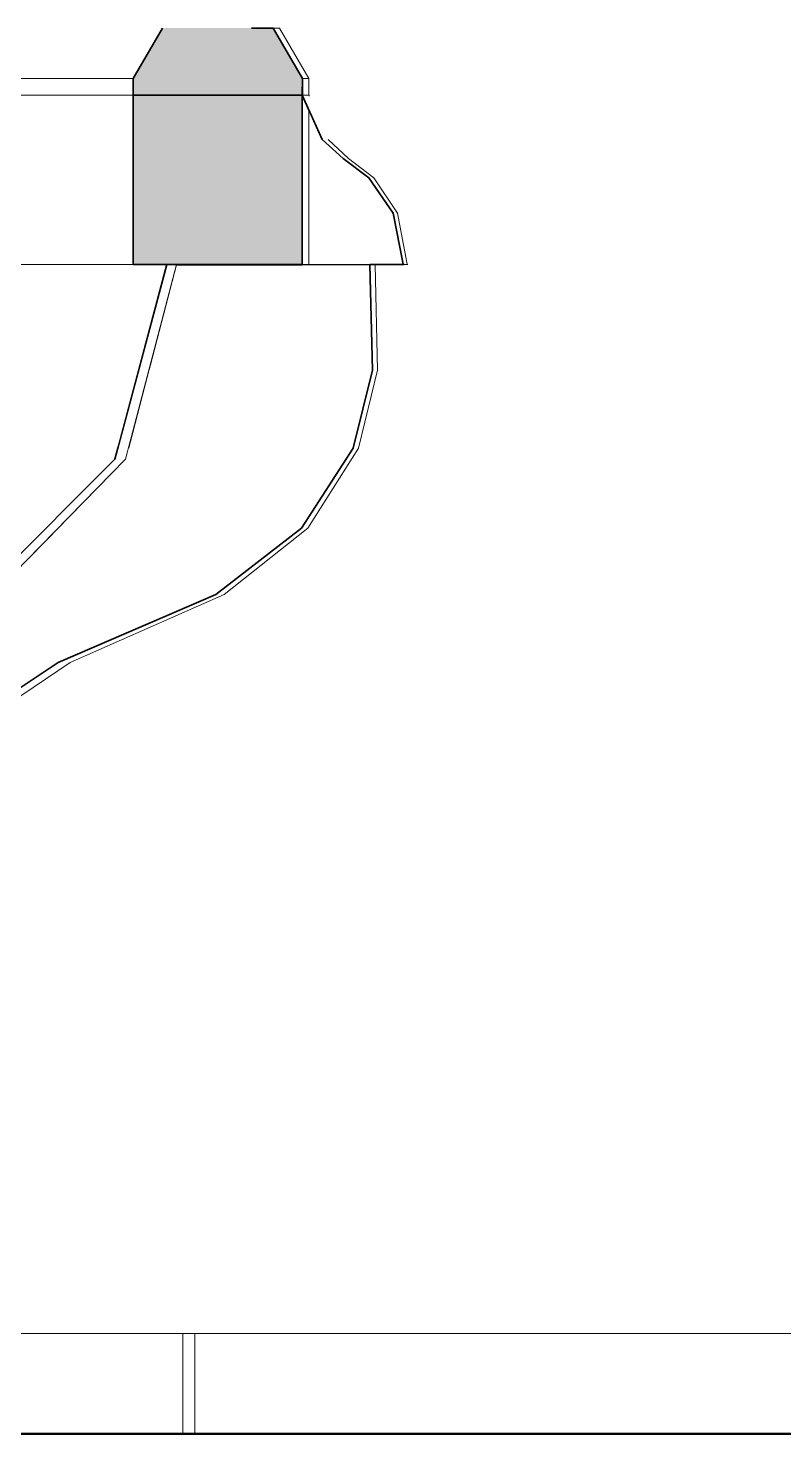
# Model space of a CAD drawing. Header units: millimetres. Extents: x -46169 to 237885, y -84465 to 18123.
# Drawn here: x 174065.5 to 174291.4, y -84332.6 to -83912.6 of the extents above; entities that cross this region are included whole.
import ezdxf

# ---------------------------------------------------------------- set-up
doc = ezdxf.new("R2010")
doc.units = ezdxf.units.MM
doc.header["$MEASUREMENT"] = 0
doc.linetypes.add('Wipeout_Contour', pattern=[1000, 0, -1000])
doc.layers.add('0_Pen_No__85', color=8, linetype='Continuous', lineweight=20)
for name, color, linetype in [('New_A-20-M_Floor_Slab', 7, 'Continuous'), ('New_A-25-M_Wall_Ext', 7, 'Continuous'), ('New_A-35-M_FFE_Sanitary', 7, 'Continuous')]:
    doc.layers.add(name, color=color, linetype=linetype)
for name, color, linetype, lineweight, true_color in [('New_A-20-M_Floor_Slab_Pen_No__29', 7, 'Continuous', 50, 0x2a2a2a), ('New_A-25-M_Wall_Ext_Pen_No__104', 7, 'Continuous', 15, 0xa6a6a6), ('New_A-25-M_Wall_Ext_Pen_No__44', 7, 'Continuous', 35, 0x444444), ('New_A-25-M_Wall_Ext_Pen_No__75', 7, 'Continuous', 20, 0x606060), ('New_A-35-M_FFE_Sanitary_Pen_No__64', 7, 'Continuous', 20, 0x606060)]:
    doc.layers.add(name, color=color, linetype=linetype, lineweight=lineweight, true_color=true_color)

# ---------------------------------------------------------------- blocks, each defined once
blk = doc.blocks.new('Section Elem_189_3', base_point=(129666.67, -84332.61))
at = {"color": 254, "linetype": 'Wipeout_Contour', "lineweight": 0, "ltscale": 773659.305061}
blk.add_wipeout([(174025.19, -84332.61), (174111.77, -84332.61), (174111.77, -84302.61), (174025.19, -84302.61)], dxfattribs=at).dxf.layer = 'New_A-35-M_FFE_Sanitary'
at = {"color": 254, "linetype": 'Wipeout_Contour', "lineweight": 0, "ltscale": 773821.658761}
blk.add_wipeout([(174111.77, -84332.61), (174115.39, -84332.61), (174115.39, -84302.61), (174111.77, -84302.61)], dxfattribs=at).dxf.layer = 'New_A-35-M_FFE_Sanitary'
at = {"layer": 'New_A-35-M_FFE_Sanitary_Pen_No__64', "linetype": 'Continuous'}
for p, q in [((174111.77, -84332.61), (174111.77, -84302.61)), ((174115.39, -84332.61), (174115.39, -84302.61))]:
    blk.add_line(p, q, dxfattribs=at)
blk = doc.blocks.new('Section Elem_195_3', base_point=(129666.67, -84332.61))
at = {"layer": 'New_A-35-M_FFE_Sanitary_Pen_No__64', "linetype": 'Continuous'}
blk.add_line((173860.68, -84302.61), (174420.37, -84302.61), dxfattribs=at)
blk = doc.blocks.new('Section Elem_246_3', base_point=(129666.67, -84332.61))
at = {"color": 254, "linetype": 'Wipeout_Contour', "lineweight": 0, "ltscale": 772942.077071}
blk.add_wipeout([(174009.35, -83983.22), (174077.02, -83983.22), (174077.02, -83932.64), (174009.35, -83932.64)], dxfattribs=at).dxf.layer = 'New_A-25-M_Wall_Ext'
at = {"color": 254, "linetype": 'Wipeout_Contour', "lineweight": 0, "ltscale": 773323.250878}
blk.add_wipeout([(174147.49, -83932.66), (174147.49, -83983.22), (174149.41, -83983.22), (174149.41, -83936.96)], dxfattribs=at).dxf.layer = 'New_A-25-M_Wall_Ext'
at = {"color": 254, "linetype": 'Wipeout_Contour', "lineweight": 0, "ltscale": 773099.559637}
blk.add_wipeout([(174077.02, -83983.22), (174096.77, -83983.22), (174096.77, -83932.64), (174077.02, -83932.64)], dxfattribs=at).dxf.layer = 'New_A-25-M_Wall_Ext'
at = {"color": 254, "linetype": 'Wipeout_Contour', "lineweight": 0, "ltscale": 773281.662587}
blk.add_wipeout([(174149.5, -83932.74), (174149.41, -83932.65), (174149.41, -83932.66), (174149.45, -83932.74)], dxfattribs=at).dxf.layer = 'New_A-25-M_Wall_Ext'
at = {"color": 254, "linetype": 'Wipeout_Contour', "lineweight": 0, "ltscale": 773304.755258}
blk.add_wipeout([(174149.41, -83936.96), (174149.41, -83944.96), (174149.85, -83945.88), (174153.4, -83945.88)], dxfattribs=at).dxf.layer = 'New_A-25-M_Wall_Ext'
at = {"color": 254, "linetype": 'Wipeout_Contour', "lineweight": 0, "ltscale": 773047.746562}
blk.add_wipeout([(174036.75, -83998.79), (174065.55, -84017.09), (174074.42, -83983.22), (174040.83, -83983.22)], dxfattribs=at).dxf.layer = 'New_A-25-M_Wall_Ext'
at = {"color": 254, "linetype": 'Wipeout_Contour', "lineweight": 0, "ltscale": 773135.445564}
blk.add_wipeout([(174096.77, -83932.64), (174096.77, -83983.22), (174096.94, -83983.22), (174096.94, -83932.64)], dxfattribs=at).dxf.layer = 'New_A-25-M_Wall_Ext'
at = {"color": 254, "linetype": 'Wipeout_Contour', "lineweight": 0, "ltscale": 579960.805054}
blk.add_wipeout([(174149.5, -83932.74), (174149.45, -83932.74), (174149.54, -83932.96)], dxfattribs=at).dxf.layer = 'New_A-25-M_Wall_Ext'
at = {"color": 254, "linetype": 'Wipeout_Contour', "lineweight": 0, "ltscale": 579978.552642}
blk.add_wipeout([(174149.85, -83945.88), (174149.41, -83944.96), (174149.41, -83945.88)], dxfattribs=at).dxf.layer = 'New_A-25-M_Wall_Ext'
at = {"color": 254, "linetype": 'Wipeout_Contour', "lineweight": 0, "ltscale": 773087.132728}
blk.add_wipeout([(174096.95, -83927.61), (174096.78, -83927.61), (174096.78, -83932.61), (174096.95, -83932.61)], dxfattribs=at).dxf.layer = 'New_A-25-M_Wall_Ext'
at = {"color": 254, "linetype": 'Wipeout_Contour', "lineweight": 0, "ltscale": 773327.828519}
blk.add_wipeout([(174153.4, -83945.88), (174149.85, -83945.88), (174155.76, -83951.61), (174159.68, -83951.61)], dxfattribs=at).dxf.layer = 'New_A-25-M_Wall_Ext'
at = {"color": 254, "linetype": 'Wipeout_Contour', "lineweight": 0, "ltscale": 773158.104461}
blk.add_wipeout([(174065.55, -84017.09), (174085.82, -84031.42), (174098.44, -83983.22), (174074.42, -83983.22)], dxfattribs=at).dxf.layer = 'New_A-25-M_Wall_Ext'
at = {"layer": 'New_A-25-M_Wall_Ext_Pen_No__75', "linetype": 'Continuous'}
blk.add_line((174009.35, -83983.22), (174077.02, -83983.22), dxfattribs=at)
at = {"color": 254, "linetype": 'Wipeout_Contour', "lineweight": 0, "ltscale": 773051.238772}
blk.add_wipeout([(174077.03, -83932.61), (174096.78, -83932.61), (174096.78, -83927.61), (174077.03, -83927.61)], dxfattribs=at).dxf.layer = 'New_A-25-M_Wall_Ext'
at = {"color": 254, "linetype": 'Wipeout_Contour', "lineweight": 0, "ltscale": 773315.785644}
blk.add_wipeout([(174149.85, -83945.88), (174149.41, -83945.88), (174149.41, -83951.61), (174155.76, -83951.61)], dxfattribs=at).dxf.layer = 'New_A-25-M_Wall_Ext'
at = {"color": 254, "linetype": 'Wipeout_Contour', "lineweight": 0, "ltscale": 773147.785089}
blk.add_wipeout([(174041.31, -84041.89), (174051.33, -84066.7), (174085.82, -84031.42), (174065.55, -84017.09)], dxfattribs=at).dxf.layer = 'New_A-25-M_Wall_Ext'
at = {"layer": 'New_A-25-M_Wall_Ext_Pen_No__75', "linetype": 'Continuous'}
for p, q in [((174096.77, -83932.64), (174096.94, -83932.64)), ((174096.78, -83932.61), (174096.95, -83932.61))]:
    blk.add_line(p, q, dxfattribs=at)
at = {"color": 254, "linetype": 'Wipeout_Contour', "lineweight": 0, "ltscale": 773085.299887}
blk.add_wipeout([(174105.24, -83912.61), (174096.78, -83927.61), (174096.95, -83927.61), (174105.71, -83912.61)], dxfattribs=at).dxf.layer = 'New_A-25-M_Wall_Ext'
at = {"color": 254, "linetype": 'Wipeout_Contour', "lineweight": 0, "ltscale": 772893.730588}
blk.add_wipeout([(174009.35, -83932.61), (174077.03, -83932.61), (174077.03, -83927.61), (174009.35, -83927.61)], dxfattribs=at).dxf.layer = 'New_A-25-M_Wall_Ext'
at = {"color": 254, "linetype": 'Wipeout_Contour', "lineweight": 0, "ltscale": 773362.16137}
blk.add_wipeout([(174159.68, -83951.61), (174155.76, -83951.61), (174162.95, -83957.37), (174167.33, -83957.37)], dxfattribs=at).dxf.layer = 'New_A-25-M_Wall_Ext'
at = {"color": 254, "linetype": 'Wipeout_Contour', "lineweight": 0, "ltscale": 773220.745986}
blk.add_wipeout([(174098.44, -83983.22), (174085.82, -84031.42), (174092.49, -84037.63), (174107.05, -83983.22)], dxfattribs=at).dxf.layer = 'New_A-25-M_Wall_Ext'
at = {"layer": 'New_A-25-M_Wall_Ext_Pen_No__75', "linetype": 'Continuous'}
for p, q in [((174009.35, -83932.61), (174077.03, -83932.61)), ((174009.35, -83932.64), (174077.02, -83932.64)), ((174077.02, -83932.64), (174096.77, -83932.64)), ((174077.03, -83932.61), (174096.78, -83932.61))]:
    blk.add_line(p, q, dxfattribs=at)
at = {"color": 254, "linetype": 'Wipeout_Contour', "lineweight": 0, "ltscale": 773047.067875}
blk.add_wipeout([(174077.03, -83927.61), (174096.78, -83927.61), (174105.24, -83912.61), (174083.14, -83912.61)], dxfattribs=at).dxf.layer = 'New_A-25-M_Wall_Ext'
at = {"color": 254, "linetype": 'Wipeout_Contour', "lineweight": 0, "ltscale": 773337.205962}
blk.add_wipeout([(174155.76, -83951.61), (174149.41, -83951.61), (174149.41, -83957.37), (174162.95, -83957.37)], dxfattribs=at).dxf.layer = 'New_A-25-M_Wall_Ext'
at = {"color": 254, "linetype": 'Wipeout_Contour', "lineweight": 0, "ltscale": 966523.091447}
blk.add_wipeout([(174085.82, -84031.42), (174051.33, -84066.7), (174053.87, -84079.04), (174091.48, -84041.4), (174092.49, -84037.63)], dxfattribs=at).dxf.layer = 'New_A-25-M_Wall_Ext'
at = {"layer": 'New_A-25-M_Wall_Ext_Pen_No__44', "linetype": 'Continuous'}
blk.add_line((174105.71, -83912.61), (174096.95, -83927.61), dxfattribs=at)
at = {"layer": 'New_A-25-M_Wall_Ext_Pen_No__75', "linetype": 'Continuous'}
blk.add_line((174096.95, -83927.61), (174096.78, -83927.61), dxfattribs=at)
at = {"color": 254, "linetype": 'Wipeout_Contour', "lineweight": 0, "ltscale": 772883.130694}
blk.add_wipeout([(174009.35, -83927.61), (174077.03, -83927.61), (174083.14, -83912.61), (174010.69, -83912.61)], dxfattribs=at).dxf.layer = 'New_A-25-M_Wall_Ext'
at = {"color": 254, "linetype": 'Wipeout_Contour', "lineweight": 0, "ltscale": 773402.32931}
blk.add_wipeout([(174167.33, -83957.37), (174162.95, -83957.37), (174169.77, -83967.87), (174174.59, -83967.87)], dxfattribs=at).dxf.layer = 'New_A-25-M_Wall_Ext'
at = {"color": 254, "linetype": 'Wipeout_Contour', "lineweight": 0, "ltscale": 773244.026469}
blk.add_wipeout([(174094.65, -84041.4), (174109.89, -83983.22), (174107.05, -83983.22), (174091.48, -84041.4)], dxfattribs=at).dxf.layer = 'New_A-25-M_Wall_Ext'
at = {"layer": 'New_A-25-M_Wall_Ext_Pen_No__44', "linetype": 'Continuous', "flags": 128}
blk.add_lwpolyline([(174096.95, -83927.61), (174096.94, -83932.64), (174096.94, -83983.22)], dxfattribs=at)
at = {"layer": 'New_A-25-M_Wall_Ext_Pen_No__75', "linetype": 'Continuous'}
for p, q in [((174077.03, -83927.61), (174009.35, -83927.61)), ((174096.78, -83927.61), (174077.03, -83927.61)), ((174077.02, -83983.22), (174096.77, -83983.22)), ((174096.77, -83983.22), (174096.94, -83983.22))]:
    blk.add_line(p, q, dxfattribs=at)
at = {"color": 254, "linetype": 'Wipeout_Contour', "lineweight": 0, "ltscale": 773363.773817}
blk.add_wipeout([(174149.41, -83967.87), (174169.77, -83967.87), (174162.95, -83957.37), (174149.41, -83957.37)], dxfattribs=at).dxf.layer = 'New_A-25-M_Wall_Ext'
at = {"color": 254, "linetype": 'Wipeout_Contour', "lineweight": 0, "ltscale": 773228.066353}
blk.add_wipeout([(174053.02, -84083.99), (174094.65, -84041.4), (174091.48, -84041.4), (174048.92, -84083.99)], dxfattribs=at).dxf.layer = 'New_A-25-M_Wall_Ext'
at = {"color": 254, "linetype": 'Wipeout_Contour', "lineweight": 0, "ltscale": 773442.655299}
blk.add_wipeout([(174174.59, -83967.87), (174169.77, -83967.87), (174172.61, -83983.14), (174177.61, -83983.14)], dxfattribs=at).dxf.layer = 'New_A-25-M_Wall_Ext'
at = {"color": 254, "linetype": 'Wipeout_Contour', "lineweight": 0, "ltscale": 773394.666569}
blk.add_wipeout([(174169.77, -83967.87), (174149.41, -83967.87), (174149.41, -83983.14), (174172.61, -83983.14)], dxfattribs=at).dxf.layer = 'New_A-25-M_Wall_Ext'
at = {"color": 254, "linetype": 'Wipeout_Contour', "lineweight": 0, "ltscale": 773461.595045}
blk.add_wipeout([(174172.61, -83983.14), (174172.8, -83983.22), (174177.81, -83983.22), (174177.61, -83983.14)], dxfattribs=at).dxf.layer = 'New_A-25-M_Wall_Ext'
at = {"color": 254, "linetype": 'Wipeout_Contour', "lineweight": 0, "ltscale": 773410.624576}
blk.add_wipeout([(174172.61, -83983.14), (174149.41, -83983.14), (174149.41, -83983.22), (174172.8, -83983.22)], dxfattribs=at).dxf.layer = 'New_A-25-M_Wall_Ext'
at = {"color": 254, "linetype": 'Wipeout_Contour', "lineweight": 0, "ltscale": 773472.881137}
blk.add_wipeout([(174177.61, -83983.14), (174177.81, -83983.22), (174179.07, -83983.22), (174178.87, -83983.14)], dxfattribs=at).dxf.layer = 'New_A-25-M_Wall_Ext'
at = {"color": 254, "linetype": 'Wipeout_Contour', "lineweight": 0, "ltscale": 773453.801199}
blk.add_wipeout([(174174.59, -83967.87), (174177.61, -83983.14), (174178.87, -83983.14), (174175.92, -83967.87)], dxfattribs=at).dxf.layer = 'New_A-25-M_Wall_Ext'
at = {"color": 254, "linetype": 'Wipeout_Contour', "lineweight": 0, "ltscale": 580080.789596}
blk.add_wipeout([(174169.18, -83983.22), (174169.18, -83983.32), (174169.28, -83983.32)], dxfattribs=at).dxf.layer = 'New_A-25-M_Wall_Ext'
at = {"layer": 'New_A-25-M_Wall_Ext_Pen_No__44', "linetype": 'Continuous'}
blk.add_line((174177.61, -83983.14), (174177.81, -83983.22), dxfattribs=at)
at = {"layer": 'New_A-25-M_Wall_Ext_Pen_No__75', "linetype": 'Continuous'}
for p in [(174178.87, -83983.14), (174177.81, -83983.22)]:
    blk.add_line(p, (174179.07, -83983.22), dxfattribs=at)
at = {"color": 254, "linetype": 'Wipeout_Contour', "lineweight": 0, "ltscale": 773413.106533}
blk.add_wipeout([(174167.33, -83957.37), (174174.59, -83967.87), (174175.92, -83967.87), (174168.82, -83957.37)], dxfattribs=at).dxf.layer = 'New_A-25-M_Wall_Ext'
at = {"color": 254, "linetype": 'Wipeout_Contour', "lineweight": 0, "ltscale": 773426.83984}
blk.add_wipeout([(174163.29, -83983.22), (174163.39, -83983.32), (174167.7, -83983.32), (174167.7, -83983.22)], dxfattribs=at).dxf.layer = 'New_A-25-M_Wall_Ext'
at = {"layer": 'New_A-25-M_Wall_Ext_Pen_No__75', "linetype": 'Continuous'}
blk.add_line((174175.92, -83967.87), (174178.87, -83983.14), dxfattribs=at)
at = {"color": 254, "linetype": 'Wipeout_Contour', "lineweight": 0, "ltscale": 773372.424296}
blk.add_wipeout([(174159.68, -83951.61), (174167.33, -83957.37), (174168.82, -83957.37), (174161.34, -83951.61)], dxfattribs=at).dxf.layer = 'New_A-25-M_Wall_Ext'
at = {"color": 254, "linetype": 'Wipeout_Contour', "lineweight": 0, "ltscale": 773353.254899}
blk.add_wipeout([(174126.81, -83983.22), (174126.88, -83983.32), (174163.39, -83983.32), (174163.29, -83983.22)], dxfattribs=at).dxf.layer = 'New_A-25-M_Wall_Ext'
at = {"layer": 'New_A-25-M_Wall_Ext_Pen_No__75', "linetype": 'Continuous'}
blk.add_line((174168.82, -83957.37), (174175.92, -83967.87), dxfattribs=at)
at = {"color": 254, "linetype": 'Wipeout_Contour', "lineweight": 0, "ltscale": 773337.614391}
blk.add_wipeout([(174153.4, -83945.88), (174159.68, -83951.61), (174161.34, -83951.61), (174155.19, -83945.88)], dxfattribs=at).dxf.layer = 'New_A-25-M_Wall_Ext'
at = {"color": 254, "linetype": 'Wipeout_Contour', "lineweight": 0, "ltscale": 773455.734137}
blk.add_wipeout([(174163.39, -83983.32), (174164.06, -84014.8), (174168.51, -84014.8), (174167.7, -83983.32)], dxfattribs=at).dxf.layer = 'New_A-25-M_Wall_Ext'
at = {"layer": 'New_A-25-M_Wall_Ext_Pen_No__75', "linetype": 'Continuous'}
blk.add_line((174161.34, -83951.61), (174168.82, -83957.37), dxfattribs=at)
at = {"color": 254, "linetype": 'Wipeout_Contour', "lineweight": 0, "ltscale": 966618.127455}
blk.add_wipeout([(174147.49, -83932.66), (174153.4, -83945.88), (174155.19, -83945.88), (174149.4, -83932.64), (174147.49, -83932.64)], dxfattribs=at).dxf.layer = 'New_A-25-M_Wall_Ext'
at = {"color": 254, "linetype": 'Wipeout_Contour', "lineweight": 0, "ltscale": 773381.895044}
blk.add_wipeout([(174126.88, -83983.32), (174127.38, -84014.8), (174164.06, -84014.8), (174163.39, -83983.32)], dxfattribs=at).dxf.layer = 'New_A-25-M_Wall_Ext'
at = {"color": 254, "linetype": 'Wipeout_Contour', "lineweight": 0, "ltscale": 580094.699607}
blk.add_wipeout([(174169.28, -83983.32), (174169.18, -83983.32), (174169.97, -84014.8)], dxfattribs=at).dxf.layer = 'New_A-25-M_Wall_Ext'
at = {"layer": 'New_A-25-M_Wall_Ext_Pen_No__75', "linetype": 'Continuous'}
for p, q in [((174149.41, -83983.22), (174149.41, -83936.96)), ((174155.19, -83945.88), (174161.34, -83951.61)), ((174147.49, -83983.22), (174149.41, -83983.22)), ((174163.29, -83983.22), (174149.41, -83983.22))]:
    blk.add_line(p, q, dxfattribs=at)
at = {"color": 254, "linetype": 'Wipeout_Contour', "lineweight": 0, "ltscale": 773273.048217}
blk.add_wipeout([(174147.51, -83932.61), (174149.42, -83932.61), (174149.42, -83927.61), (174147.51, -83927.61)], dxfattribs=at).dxf.layer = 'New_A-25-M_Wall_Ext'
at = {"color": 254, "linetype": 'Wipeout_Contour', "lineweight": 0, "ltscale": 773256.941587}
blk.add_wipeout([(174109.89, -83983.22), (174109.86, -83983.32), (174126.88, -83983.32), (174126.81, -83983.22)], dxfattribs=at).dxf.layer = 'New_A-25-M_Wall_Ext'
at = {"color": 254, "linetype": 'Wipeout_Contour', "lineweight": 0, "ltscale": 773494.486303}
blk.add_wipeout([(174158.57, -84038.12), (174162.68, -84038.12), (174168.51, -84014.8), (174164.06, -84014.8)], dxfattribs=at).dxf.layer = 'New_A-25-M_Wall_Ext'
at = {"layer": 'New_A-25-M_Wall_Ext_Pen_No__44', "linetype": 'Continuous'}
for p, q in [((174147.49, -83932.64), (174096.94, -83932.64)), ((174147.51, -83932.61), (174096.95, -83932.61))]:
    blk.add_line(p, q, dxfattribs=at)
at = {"layer": 'New_A-25-M_Wall_Ext_Pen_No__75', "linetype": 'Continuous'}
for p, q in [((174147.49, -83932.64), (174149.41, -83932.64)), ((174147.51, -83932.61), (174149.42, -83932.61)), ((174149.41, -83932.65), (174149.5, -83932.74)), ((174149.5, -83932.74), (174149.54, -83932.96))]:
    blk.add_line(p, q, dxfattribs=at)
at = {"color": 254, "linetype": 'Wipeout_Contour', "lineweight": 0, "ltscale": 773239.941619}
blk.add_wipeout([(174147.51, -83927.61), (174149.42, -83927.61), (174140.71, -83912.61), (174138.75, -83912.61)], dxfattribs=at).dxf.layer = 'New_A-25-M_Wall_Ext'
at = {"color": 254, "linetype": 'Wipeout_Contour', "lineweight": 0, "ltscale": 773421.951279}
blk.add_wipeout([(174127.38, -84014.8), (174123.27, -84038.12), (174158.57, -84038.12), (174164.06, -84014.8)], dxfattribs=at).dxf.layer = 'New_A-25-M_Wall_Ext'
at = {"layer": 'New_A-25-M_Wall_Ext_Pen_No__104', "linetype": 'Continuous'}
blk.add_hatch(color=256, dxfattribs=at).paths.add_polyline_path([(174147.51, -83932.61), (174147.51, -83927.61), (174138.75, -83912.61), (174105.71, -83912.61), (174096.95, -83927.61), (174096.95, -83932.61)])
at = {"layer": 'New_A-25-M_Wall_Ext_Pen_No__44', "linetype": 'Continuous'}
for q in [(174132.34, -83912.61), (174147.51, -83927.61)]:
    blk.add_line((174138.75, -83912.61), q, dxfattribs=at)
at = {"layer": 'New_A-25-M_Wall_Ext_Pen_No__44', "linetype": 'Continuous', "flags": 128}
blk.add_lwpolyline([(174147.51, -83927.61), (174147.49, -83932.64), (174147.49, -83983.22)], dxfattribs=at)
at = {"layer": 'New_A-25-M_Wall_Ext_Pen_No__75', "linetype": 'Continuous'}
for p, q in [((174140.71, -83912.61), (174138.75, -83912.61)), ((174149.42, -83927.61), (174140.71, -83912.61)), ((174149.42, -83927.61), (174147.51, -83927.61)), ((174149.42, -83927.61), (174149.42, -83932.61))]:
    blk.add_line(p, q, dxfattribs=at)
at = {"color": 254, "linetype": 'Wipeout_Contour', "lineweight": 0, "ltscale": 773277.172749}
blk.add_wipeout([(174109.86, -83983.32), (174101.62, -84014.8), (174127.38, -84014.8), (174126.88, -83983.32)], dxfattribs=at).dxf.layer = 'New_A-25-M_Wall_Ext'
at = {"color": 254, "linetype": 'Wipeout_Contour', "lineweight": 0, "ltscale": 773498.326053}
blk.add_wipeout([(174144.04, -84062), (174147.22, -84062), (174162.68, -84038.12), (174158.57, -84038.12)], dxfattribs=at).dxf.layer = 'New_A-25-M_Wall_Ext'
at = {"layer": 'New_A-25-M_Wall_Ext_Pen_No__104', "linetype": 'Continuous'}
blk.add_hatch(color=256, dxfattribs=at).paths.add_polyline_path([(174147.49, -83983.22), (174147.49, -83932.64), (174096.94, -83932.64), (174096.94, -83983.22)])
at = {"layer": 'New_A-25-M_Wall_Ext_Pen_No__44', "linetype": 'Continuous'}
blk.add_line((174147.49, -83983.22), (174096.94, -83983.22), dxfattribs=at)
at = {"color": 254, "linetype": 'Wipeout_Contour', "lineweight": 0, "ltscale": 773431.50867}
blk.add_wipeout([(174123.27, -84038.12), (174112.4, -84062), (174144.04, -84062), (174158.57, -84038.12)], dxfattribs=at).dxf.layer = 'New_A-25-M_Wall_Ext'
at = {"color": 254, "linetype": 'Wipeout_Contour', "lineweight": 0, "ltscale": 773308.835952}
blk.add_wipeout([(174101.62, -84014.8), (174095.51, -84038.12), (174123.27, -84038.12), (174127.38, -84014.8)], dxfattribs=at).dxf.layer = 'New_A-25-M_Wall_Ext'
at = {"color": 254, "linetype": 'Wipeout_Contour', "lineweight": 0, "ltscale": 773464.590508}
blk.add_wipeout([(174119.98, -84081.81), (174121.62, -84081.81), (174147.22, -84062), (174144.04, -84062)], dxfattribs=at).dxf.layer = 'New_A-25-M_Wall_Ext'
at = {"color": 254, "linetype": 'Wipeout_Contour', "lineweight": 0, "ltscale": 773408.772261}
blk.add_wipeout([(174112.4, -84062), (174094.39, -84081.81), (174119.98, -84081.81), (174144.04, -84062)], dxfattribs=at).dxf.layer = 'New_A-25-M_Wall_Ext'
at = {"color": 254, "linetype": 'Wipeout_Contour', "lineweight": 0, "ltscale": 966629.907387}
blk.add_wipeout([(174074.51, -84062), (174112.4, -84062), (174123.27, -84038.12), (174095.51, -84038.12), (174094.65, -84041.4)], dxfattribs=at).dxf.layer = 'New_A-25-M_Wall_Ext'
at = {"color": 254, "linetype": 'Wipeout_Contour', "lineweight": 0, "ltscale": 580058.297654}
blk.add_wipeout([(174119.98, -84081.81), (174094.1, -84093.69), (174121.62, -84081.81)], dxfattribs=at).dxf.layer = 'New_A-25-M_Wall_Ext'
at = {"layer": 'New_A-25-M_Wall_Ext_Pen_No__44', "linetype": 'Continuous'}
blk.add_line((174091.48, -84041.4), (174107.05, -83983.22), dxfattribs=at)
at = {"layer": 'New_A-25-M_Wall_Ext_Pen_No__75', "linetype": 'Continuous'}
blk.add_line((174109.89, -83983.22), (174094.65, -84041.4), dxfattribs=at)
at = {"color": 254, "linetype": 'Wipeout_Contour', "lineweight": 0, "ltscale": 966675.551218}
blk.add_wipeout([(174061.29, -84102.13), (174074.57, -84102.13), (174094.1, -84093.69), (174119.98, -84081.81), (174094.39, -84081.81)], dxfattribs=at).dxf.layer = 'New_A-25-M_Wall_Ext'
at = {"color": 254, "linetype": 'Wipeout_Contour', "lineweight": 0, "ltscale": 773287.650592}
blk.add_wipeout([(174055.15, -84081.81), (174094.39, -84081.81), (174112.4, -84062), (174074.51, -84062)], dxfattribs=at).dxf.layer = 'New_A-25-M_Wall_Ext'
at = {"color": 254, "linetype": 'Wipeout_Contour', "lineweight": 0, "ltscale": 773267.734796}
blk.add_wipeout([(174050.72, -84112.07), (174059.54, -84112.07), (174074.57, -84102.13), (174061.29, -84102.13)], dxfattribs=at).dxf.layer = 'New_A-25-M_Wall_Ext'
at = {"color": 254, "linetype": 'Wipeout_Contour', "lineweight": 0, "ltscale": 1159778.335934551}
blk.add_wipeout([(174008.05, -84096.31), (174006.09, -84102.13), (174061.29, -84102.13), (174094.39, -84081.81), (174055.15, -84081.81), (174053.02, -84083.99)], dxfattribs=at).dxf.layer = 'New_A-25-M_Wall_Ext'
at = {"color": 254, "linetype": 'Wipeout_Contour', "lineweight": 0, "ltscale": 773294.042862}
blk.add_wipeout([(174074.57, -84102.13), (174059.54, -84112.07), (174063.37, -84112.07), (174078.07, -84102.13)], dxfattribs=at).dxf.layer = 'New_A-25-M_Wall_Ext'
at = {"color": 254, "linetype": 'Wipeout_Contour', "lineweight": 0, "ltscale": 773378.312375}
blk.add_wipeout([(174121.62, -84081.81), (174074.57, -84102.13), (174078.07, -84102.13), (174124.1, -84081.81)], dxfattribs=at).dxf.layer = 'New_A-25-M_Wall_Ext'
at = {"layer": 'New_A-25-M_Wall_Ext_Pen_No__44', "linetype": 'Continuous'}
blk.add_line((174048.92, -84083.99), (174091.48, -84041.4), dxfattribs=at)
at = {"layer": 'New_A-25-M_Wall_Ext_Pen_No__75', "linetype": 'Continuous'}
for p, q in [((174094.65, -84041.4), (174053.02, -84083.99)), ((174078.07, -84102.13), (174063.37, -84112.07))]:
    blk.add_line(p, q, dxfattribs=at)
at = {"color": 254, "linetype": 'Wipeout_Contour', "lineweight": 0, "ltscale": 773472.833694}
blk.add_wipeout([(174147.22, -84062), (174121.62, -84081.81), (174124.1, -84081.81), (174149.14, -84062)], dxfattribs=at).dxf.layer = 'New_A-25-M_Wall_Ext'
at = {"layer": 'New_A-25-M_Wall_Ext_Pen_No__75', "linetype": 'Continuous'}
blk.add_line((174124.1, -84081.81), (174078.07, -84102.13), dxfattribs=at)
at = {"color": 254, "linetype": 'Wipeout_Contour', "lineweight": 0, "ltscale": 773507.987618}
blk.add_wipeout([(174162.68, -84038.12), (174147.22, -84062), (174149.14, -84062), (174164.27, -84038.12)], dxfattribs=at).dxf.layer = 'New_A-25-M_Wall_Ext'
at = {"layer": 'New_A-25-M_Wall_Ext_Pen_No__75', "linetype": 'Continuous'}
blk.add_line((174149.14, -84062), (174124.1, -84081.81), dxfattribs=at)
at = {"color": 254, "linetype": 'Wipeout_Contour', "lineweight": 0, "ltscale": 773504.895641}
blk.add_wipeout([(174168.51, -84014.8), (174162.68, -84038.12), (174164.27, -84038.12), (174169.97, -84014.8)], dxfattribs=at).dxf.layer = 'New_A-25-M_Wall_Ext'
at = {"layer": 'New_A-25-M_Wall_Ext_Pen_No__75', "linetype": 'Continuous'}
blk.add_line((174164.27, -84038.12), (174149.14, -84062), dxfattribs=at)
at = {"color": 254, "linetype": 'Wipeout_Contour', "lineweight": 0, "ltscale": 773466.156514}
blk.add_wipeout([(174167.7, -83983.22), (174168.51, -84014.8), (174169.97, -84014.8), (174169.18, -83983.22)], dxfattribs=at).dxf.layer = 'New_A-25-M_Wall_Ext'
at = {"layer": 'New_A-25-M_Wall_Ext_Pen_No__44', "linetype": 'Continuous'}
blk.add_line((174177.81, -83983.22), (174167.7, -83983.22), dxfattribs=at)
at = {"layer": 'New_A-25-M_Wall_Ext_Pen_No__44', "linetype": 'Continuous', "flags": 128}
for points in [[(174147.48, -83932.64), (174153.4, -83945.88), (174159.68, -83951.61), (174167.33, -83957.37), (174174.59, -83967.87), (174177.61, -83983.14)], [(174167.7, -83983.22), (174168.51, -84014.8), (174162.68, -84038.12), (174147.22, -84062), (174121.62, -84081.81), (174074.57, -84102.13), (174059.54, -84112.07)]]:
    blk.add_lwpolyline(points, dxfattribs=at)
at = {"layer": 'New_A-25-M_Wall_Ext_Pen_No__75', "linetype": 'Continuous'}
for p, q in [((174167.7, -83983.22), (174163.29, -83983.22)), ((174167.7, -83983.22), (174169.18, -83983.22)), ((174169.18, -83983.22), (174169.28, -83983.32)), ((174169.28, -83983.32), (174169.97, -84014.8)), ((174169.97, -84014.8), (174164.27, -84038.12))]:
    blk.add_line(p, q, dxfattribs=at)
blk = doc.blocks.new('Section Elem_259_3', base_point=(129666.67, -84332.61))
at = {"layer": 'New_A-20-M_Floor_Slab_Pen_No__29', "linetype": 'Continuous'}
blk.add_line((172858.84, -84332.61), (177009.41, -84332.61), dxfattribs=at)
blk = doc.blocks.new('I-06 Lecture Theatre Elevation_STORY_MARKER', base_point=(129666.67, -84332.61))
at = {"layer": '0_Pen_No__85', "linetype": 'Continuous'}
blk.add_line((164194, -84332.61), (177009.41, -84332.61), dxfattribs=at)

msp = doc.modelspace()

# ---------------------------------------------------------------- block references
at = {"layer": 'New_A-35-M_FFE_Sanitary'}
msp.add_blockref('Section Elem_189_3', (129666.67, -84332.61), dxfattribs=at)

# ---------------------------------------------------------------- next in the draw order: block references
msp.add_blockref('Section Elem_195_3', (129666.67, -84332.61), dxfattribs=at)

# ---------------------------------------------------------------- next in the draw order: block references
at = {"layer": 'New_A-20-M_Floor_Slab'}
msp.add_blockref('Section Elem_259_3', (129666.67, -84332.61), dxfattribs=at)
at = {"layer": 'New_A-25-M_Wall_Ext'}
msp.add_blockref('Section Elem_246_3', (129666.67, -84332.61), dxfattribs=at)

# ---------------------------------------------------------------- next in the draw order: block references
at = {"linetype": 'Continuous', "lineweight": 0}
msp.add_blockref('I-06 Lecture Theatre Elevation_STORY_MARKER', (129666.67, -84332.61), dxfattribs=at)

doc.saveas('drawing.dxf')
